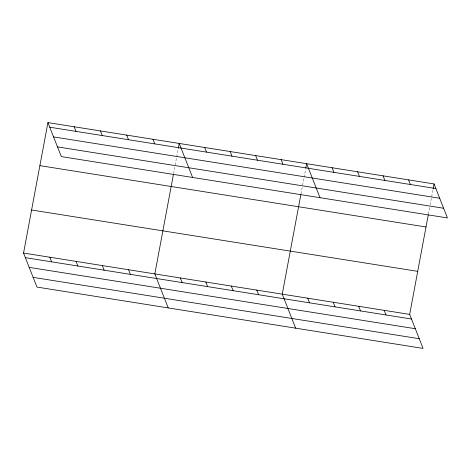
<?xml version="1.0" encoding="UTF-8"?>
<svg xmlns="http://www.w3.org/2000/svg" width="471" height="471" viewBox="0 0 471 471"><rect width="100%" height="100%" fill="white"/><g stroke="black" fill="none" stroke-linecap="round" stroke-linejoin="round"><path stroke-width="0.35" stroke-dasharray="2.35 1.77" d="M173.581 173.581L174.918 166.404M175.188 164.974L178.138 149.183M300.998 193.828L302.341 186.651M302.606 185.215L303.948 178.038M304.083 177.32L305.691 168.712M428.422 214.07L429.764 206.893M430.164 204.744L432.979 189.672"/><path stroke-width="0.71" d="M428.286 214.788L409.676 314.398L423.07 348.41L36.95 287.069L23.55 253.057L47.93 122.59L434.05 183.931L447.45 217.943L61.324 156.602L47.93 122.59M173.446 174.299L154.829 273.91L168.229 307.922M178.274 148.465L179.21 143.443L192.61 177.455M300.863 194.547L282.253 294.157L295.653 328.169M305.826 167.994L306.633 163.69L320.027 197.702M433.114 188.953L434.05 183.931M49.749 127.205L435.869 188.553M53.57 136.908L439.69 198.25M57.503 146.899L443.629 208.247M39.882 165.639L426.008 226.987M31.592 210.001L417.718 271.349M23.55 253.057L409.676 314.398M25.369 257.672L411.495 319.02M29.19 267.375L415.316 328.723M33.129 277.366L419.255 338.714M408.569 179.887L410.388 184.502M383.082 175.836L384.901 180.458M357.601 171.785L359.42 176.407M332.114 167.735L333.933 172.357M384.189 310.354L386.008 314.969M358.708 306.303L360.527 310.925M281.146 159.64L282.965 164.261M333.221 302.252L335.04 306.874M255.665 155.589L257.484 160.211M307.74 298.208L309.559 302.824M230.178 151.544L231.997 156.16M204.697 147.494L206.516 152.115M256.772 290.107L258.591 294.728M231.285 286.056L233.104 290.678M152.951 139.275L154.771 143.891M205.803 282.011L207.623 286.627M126.699 135.1L128.518 139.722M180.316 277.961L182.136 282.582M100.441 130.932L102.26 135.548M74.183 126.758L76.002 131.38M128.577 269.742L130.396 274.363M102.319 265.567L104.138 270.189M76.061 261.399L77.886 266.015M49.808 257.225L51.627 261.847"/></g></svg>
